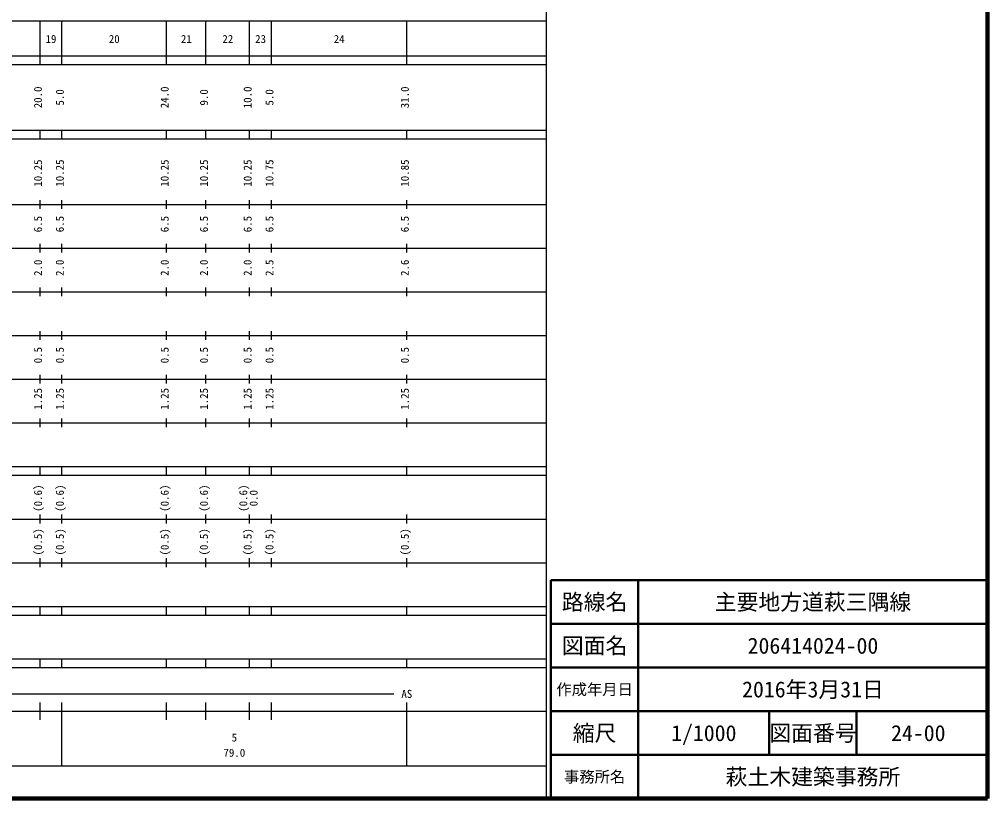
# Model space of a CAD drawing. Units: millimetres on the paper, enlarged 1000 times. Extents: x 40000 to 680000, y 20000 to 380000.
# Drawn here: x 458268 to 680000, y 20000 to 198357 of the extents above; entities that cross this region are included whole.
import ezdxf
from ezdxf.enums import TextEntityAlignment as Align

# ---------------------------------------------------------------- set-up
doc = ezdxf.new("R2010")
doc.units = ezdxf.units.MM
doc.header["$LTSCALE"] = 1000
for name, color, linetype, lineweight in [('M-TTL', 2, 'Continuous', 140), ('M-TTL-BAND', 7, 'Continuous', 25), ('M-TTL-FRAM', 2, 'Continuous', 50), ('M-TTL-LINE', 7, 'Continuous', 50)]:
    doc.layers.add(name, color=color, linetype=linetype, lineweight=lineweight)
doc.layers.add('M-TTL-TXT', color=7, linetype='Continuous')
doc.styles.add('ＭＳ ゴシック', font='')
doc.styles.get('ＭＳ ゴシック').set_extended_font_data('MS Gothic')

msp = doc.modelspace()

# ---------------------------------------------------------------- linework, layer by layer
at = {"layer": 'M-TTL'}
for p, q in [((680000, 20000), (680000, 380000)), ((40000, 20000), (680000, 20000))]:
    msp.add_line(p, q, dxfattribs=at)
at = {"layer": 'M-TTL-BAND'}
for p, q in [((579000, 20000), (579000, 370000)), ((68000, 198000), (579000, 198000)), ((463000, 188000), (463000, 198000)), ((468000, 188000), (468000, 198000)), ((492000, 188000), (492000, 198000)), ((501000, 188000), (501000, 198000)), ((511000, 188000), (511000, 198000)), ((516000, 188000), (516000, 198000)), ((547000, 188000), (547000, 198000)), ((40000, 190000), (579000, 190000)), ((40000, 188000), (579000, 188000)), ((40000, 173000), (579000, 173000)), ((463000, 171000), (463000, 173000)), ((468000, 171000), (468000, 173000)), ((492000, 171000), (492000, 173000)), ((501000, 171000), (501000, 173000)), ((511000, 171000), (511000, 173000)), ((516000, 171000), (516000, 173000)), ((547000, 171000), (547000, 173000)), ((40000, 171000), (579000, 171000)), ((40000, 156000), (579000, 156000)), ((463000, 155000), (463000, 157000)), ((468000, 155000), (468000, 157000)), ((492000, 155000), (492000, 157000)), ((501000, 155000), (501000, 157000)), ((511000, 155000), (511000, 157000)), ((516000, 155000), (516000, 157000)), ((547000, 155000), (547000, 157000)), ((463000, 145000), (463000, 147000)), ((468000, 145000), (468000, 147000)), ((492000, 145000), (492000, 147000)), ((501000, 145000), (501000, 147000)), ((511000, 145000), (511000, 147000)), ((516000, 145000), (516000, 147000)), ((547000, 145000), (547000, 147000)), ((46000, 146000), (579000, 146000)), ((52000, 136000), (579000, 136000)), ((463000, 135000), (463000, 137000)), ((468000, 135000), (468000, 137000)), ((492000, 135000), (492000, 137000)), ((501000, 135000), (501000, 137000)), ((511000, 135000), (511000, 137000)), ((516000, 135000), (516000, 137000)), ((547000, 135000), (547000, 137000)), ((463000, 125000), (463000, 127000)), ((468000, 125000), (468000, 127000)), ((492000, 125000), (492000, 127000)), ((501000, 125000), (501000, 127000)), ((511000, 125000), (511000, 127000)), ((516000, 125000), (516000, 127000)), ((547000, 125000), (547000, 127000)), ((46000, 126000), (579000, 126000)), ((52000, 116000), (579000, 116000)), ((463000, 115000), (463000, 117000)), ((468000, 115000), (468000, 117000)), ((492000, 115000), (492000, 117000)), ((501000, 115000), (501000, 117000)), ((511000, 115000), (511000, 117000)), ((516000, 115000), (516000, 117000)), ((547000, 115000), (547000, 117000)), ((463000, 105000), (463000, 107000)), ((468000, 105000), (468000, 107000)), ((492000, 105000), (492000, 107000)), ((501000, 105000), (501000, 107000)), ((511000, 105000), (511000, 107000)), ((516000, 105000), (516000, 107000)), ((547000, 105000), (547000, 107000)), ((46000, 106000), (579000, 106000)), ((40000, 96000), (579000, 96000)), ((463000, 94000), (463000, 96000)), ((468000, 94000), (468000, 96000)), ((492000, 94000), (492000, 96000)), ((501000, 94000), (501000, 96000)), ((511000, 94000), (511000, 96000)), ((516000, 94000), (516000, 96000)), ((547000, 94000), (547000, 96000)), ((40000, 94000), (579000, 94000)), ((463000, 83000), (463000, 85000)), ((468000, 83000), (468000, 85000)), ((492000, 83000), (492000, 85000)), ((501000, 83000), (501000, 85000)), ((511000, 83000), (511000, 85000)), ((516000, 83000), (516000, 85000)), ((547000, 83000), (547000, 85000)), ((49000, 84000), (579000, 84000)), ((40000, 74000), (579000, 74000)), ((463000, 73000), (463000, 75000)), ((468000, 73000), (468000, 75000)), ((492000, 73000), (492000, 75000)), ((501000, 73000), (501000, 75000)), ((511000, 73000), (511000, 75000)), ((516000, 73000), (516000, 75000)), ((547000, 73000), (547000, 75000)), ((40000, 64000), (579000, 64000)), ((463000, 62000), (463000, 64000)), ((468000, 62000), (468000, 64000)), ((492000, 62000), (492000, 64000)), ((501000, 62000), (501000, 64000)), ((511000, 62000), (511000, 64000)), ((516000, 62000), (516000, 64000)), ((547000, 62000), (547000, 64000)), ((40000, 62000), (579000, 62000)), ((40000, 52000), (579000, 52000)), ((463000, 50000), (463000, 52000)), ((468000, 50000), (468000, 52000)), ((492000, 50000), (492000, 52000)), ((501000, 50000), (501000, 52000)), ((511000, 50000), (511000, 52000)), ((516000, 50000), (516000, 52000)), ((547000, 50000), (547000, 52000)), ((40000, 50000), (579000, 50000)), ((71000, 44000), (544000, 44000)), ((40000, 40000), (579000, 40000)), ((463000, 38000), (463000, 42000)), ((468000, 27500), (468000, 42000)), ((492000, 38000), (492000, 42000)), ((501000, 38000), (501000, 42000)), ((511000, 38000), (511000, 42000)), ((516000, 38000), (516000, 42000)), ((547000, 27500), (547000, 42000)), ((68000, 27500), (579000, 27500))]:
    msp.add_line(p, q, dxfattribs=at)
at = {"layer": 'M-TTL-FRAM'}
for p, q in [((680000, 70000), (580000, 70000)), ((580000, 70000), (580000, 20000))]:
    msp.add_line(p, q, dxfattribs=at)
at = {"layer": 'M-TTL-LINE'}
for p, q in [((600000, 70000), (600000, 20000)), ((680000, 60000), (580000, 60000)), ((680000, 50000), (580000, 50000)), ((680000, 40000), (580000, 40000)), ((630000, 40000), (630000, 30000)), ((650000, 40000), (650000, 30000)), ((680000, 30000), (580000, 30000))]:
    msp.add_line(p, q, dxfattribs=at)

# ---------------------------------------------------------------- texts
at = {"layer": 'M-TTL-BAND', "style": 'ＭＳ ゴシック'}
for s, p in [('19', (465500, 192405)), ('20', (480000, 192405)), ('21', (496500, 192405)), ('22', (506000, 192405)), ('23', (513500, 192405)), ('24', (531500, 192405)), ('AS', (547000, 42500)), ('5', (507500, 32523)), ('79.0', (507500, 29033))]:
    msp.add_text(s, height=1833, dxfattribs=at).set_placement(p, align=Align.BOTTOM_CENTER)
for s, p in [('20.0', (464000, 180500)), ('5.0', (469000, 180500)), ('24.0', (493000, 180500)), ('9.0', (502000, 180500)), ('10.0', (512000, 180500)), ('5.0', (517000, 180500)), ('31.0', (548000, 180500)), ('10.25', (464000, 163174)), ('10.25', (469000, 163174)), ('10.25', (493000, 163174)), ('10.25', (502000, 163174)), ('10.25', (512000, 163174)), ('10.75', (517000, 163174)), ('10.85', (548000, 163174)), ('6.5', (464000, 151500)), ('6.5', (469000, 151500)), ('6.5', (493000, 151500)), ('6.5', (502000, 151500)), ('6.5', (512000, 151500)), ('6.5', (517000, 151500)), ('6.5', (548000, 151500)), ('2.0', (464000, 141500)), ('2.0', (469000, 141500)), ('2.0', (493000, 141500)), ('2.0', (502000, 141500)), ('2.0', (512000, 141500)), ('2.5', (517000, 141500)), ('2.6', (548000, 141500)), ('0.5', (464000, 121500)), ('0.5', (469000, 121500)), ('0.5', (493000, 121500)), ('0.5', (502000, 121500)), ('0.5', (512000, 121500)), ('0.5', (517000, 121500)), ('0.5', (548000, 121500)), ('1.25', (464000, 111500)), ('1.25', (469000, 111500)), ('1.25', (493000, 111500)), ('1.25', (502000, 111500)), ('1.25', (512000, 111500)), ('1.25', (517000, 111500)), ('1.25', (548000, 111500)), ('(0.6)', (464000, 88764)), ('(0.6)', (469000, 88764)), ('(0.6)', (493000, 88764)), ('(0.6)', (502000, 88764)), ('(0.6)', (511000, 88764)), ('0.0', (513370, 88764)), ('(0.5)', (464000, 78764)), ('(0.5)', (469000, 78764)), ('(0.5)', (493000, 78764)), ('(0.5)', (502000, 78764)), ('(0.5)', (512000, 78764)), ('(0.5)', (517000, 78764)), ('(0.5)', (548000, 78764))]:
    msp.add_text(s, height=1833, rotation=90, dxfattribs=at).set_placement(p, align=Align.BOTTOM_CENTER)
at = {"layer": 'M-TTL-TXT', "style": 'ＭＳ ゴシック'}
for s, height, p in [('路線名', 3666, (590000, 65000)), ('路線名', 3666, (590000, 65000)), ('主要地方道萩三隅線', 3666, (640000, 65000)), ('図面名', 3666, (590000, 55000)), ('図面名', 3666, (590000, 55000)), ('206414024-00', 3666, (640000, 55000)), ('作成年月日', 2566, (590000, 45000)), ('作成年月日', 2566, (590000, 45000)), ('2016年3月31日', 3666, (640000, 45000)), ('縮尺', 3666, (590000, 35000)), ('縮尺', 3666, (590000, 35000)), ('1/1000', 3666, (615000, 35000)), ('図面番号', 3666, (640000, 35000)), ('図面番号', 3666, (640000, 35000)), ('24-00', 3666, (664125, 35000)), ('事務所名', 2566, (590000, 25000)), ('事務所名', 2566, (590000, 25000)), ('萩土木建築事務所', 3666, (640000, 25000))]:
    msp.add_text(s, height=height, dxfattribs=at).set_placement(p, align=Align.MIDDLE_CENTER)

doc.saveas('drawing.dxf')
